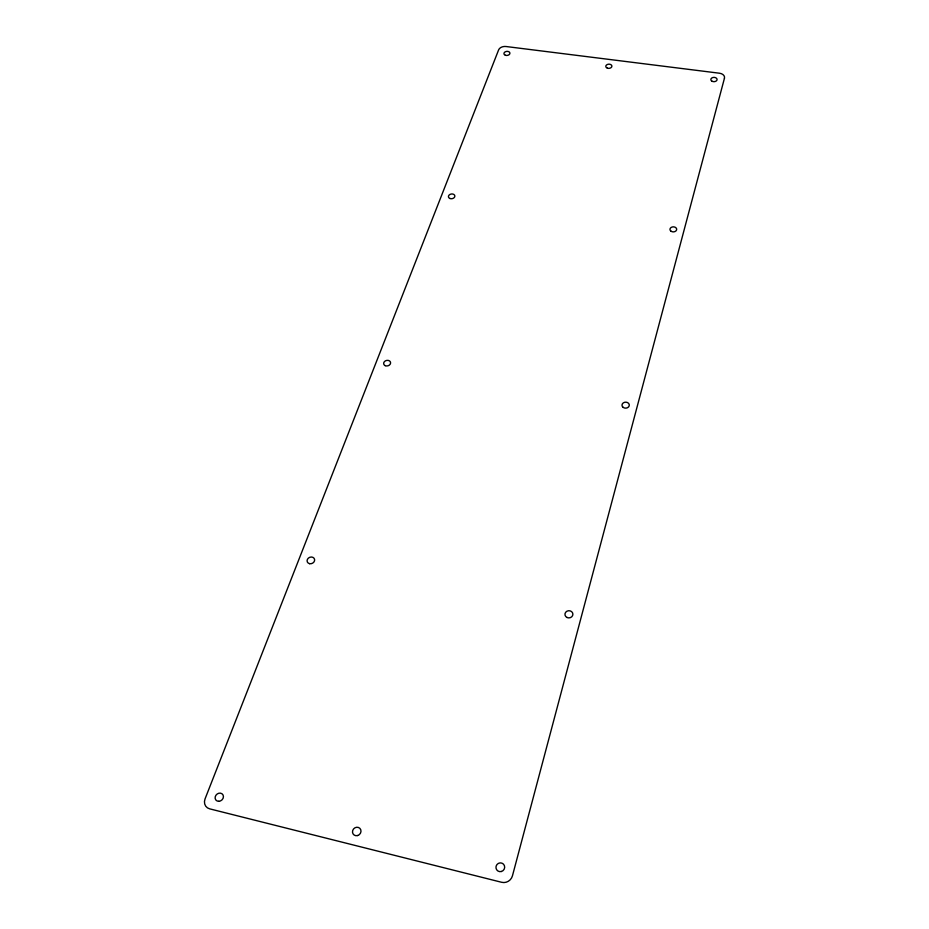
<?xml version="1.0" encoding="UTF-8"?>
<svg xmlns="http://www.w3.org/2000/svg" width="929" height="929" viewBox="0 0 929 929"><rect width="100%" height="100%" fill="white"/><g stroke="black" fill="none" stroke-linecap="round" stroke-linejoin="round"><path stroke-width="1.39" d="M724.457 78.222L512.46 875.792A8.93 8.686 -54.4 0 1 501.672 882.295L209.664 808.845A8.849 7.653 -42.3 0 1 205.054 798.894L498.652 49.818A5.992 4.076 -6.6 0 1 505.98 46.508L719.464 73.217A6.236 4.308 -0.3 0 1 724.457 78.222M309.589 563.682A3.867 3.275 -23.1 0 0 314.583 559.386A3.867 3.275 -23.1 0 0 308.405 558.108A3.867 3.275 -23.1 0 0 309.589 563.682M567.015 617.483A3.971 3.588 -4.3 0 0 572.891 614.174A3.971 3.588 -4.3 0 0 566.864 611.259A3.971 3.588 -4.3 0 0 567.015 617.483M218.791 801.309A4.413 3.821 -41.9 0 0 223.088 795.061A4.413 3.821 -41.9 0 0 215.934 795.247A4.413 3.821 -41.9 0 0 218.791 801.309M357.584 835.554A4.424 4.064 -44 0 0 359.929 828.413A4.424 4.064 -44 0 0 352.706 830.48A4.424 4.064 -44 0 0 357.584 835.554M501.428 871.495A4.448 4.331 -51.5 0 0 503.425 864.098A4.448 4.331 -51.5 0 0 496.098 866.234A4.448 4.331 -51.5 0 0 501.428 871.495M449.973 198.504A3.228 2.369 -8.8 0 0 454.862 196.17A3.228 2.369 -8.8 0 0 450.112 194.358A3.228 2.369 -8.8 0 0 449.973 198.504M505.422 55.275A2.996 2.044 -6.5 0 0 509.916 53.232A2.996 2.044 -6.5 0 0 505.434 51.722A2.996 2.044 -6.5 0 0 505.422 55.275M671.098 231.263A3.356 2.52 -0.5 0 0 676.614 229.858A3.356 2.52 -0.5 0 0 672.248 226.978A3.356 2.52 -0.5 0 0 671.098 231.263M711.928 81.171A3.124 2.16 -0.4 0 0 717.025 79.917A3.124 2.16 -0.4 0 0 712.915 77.502A3.124 2.16 -0.4 0 0 711.928 81.171M607.415 68.177A3.054 2.102 -3.5 0 0 611.897 66.098A3.054 2.102 -3.5 0 0 607.218 64.542A3.054 2.102 -3.5 0 0 607.415 68.177M623.185 407.378A3.635 2.984 -1.2 0 0 629.2 405.787A3.635 2.984 -1.2 0 0 624.543 402.315A3.635 2.984 -1.2 0 0 623.185 407.378M385.245 365.678A3.507 2.775 -13.4 0 0 390.598 362.995A3.507 2.775 -13.4 0 0 385.547 360.789A3.507 2.775 -13.4 0 0 385.245 365.678"/></g></svg>
